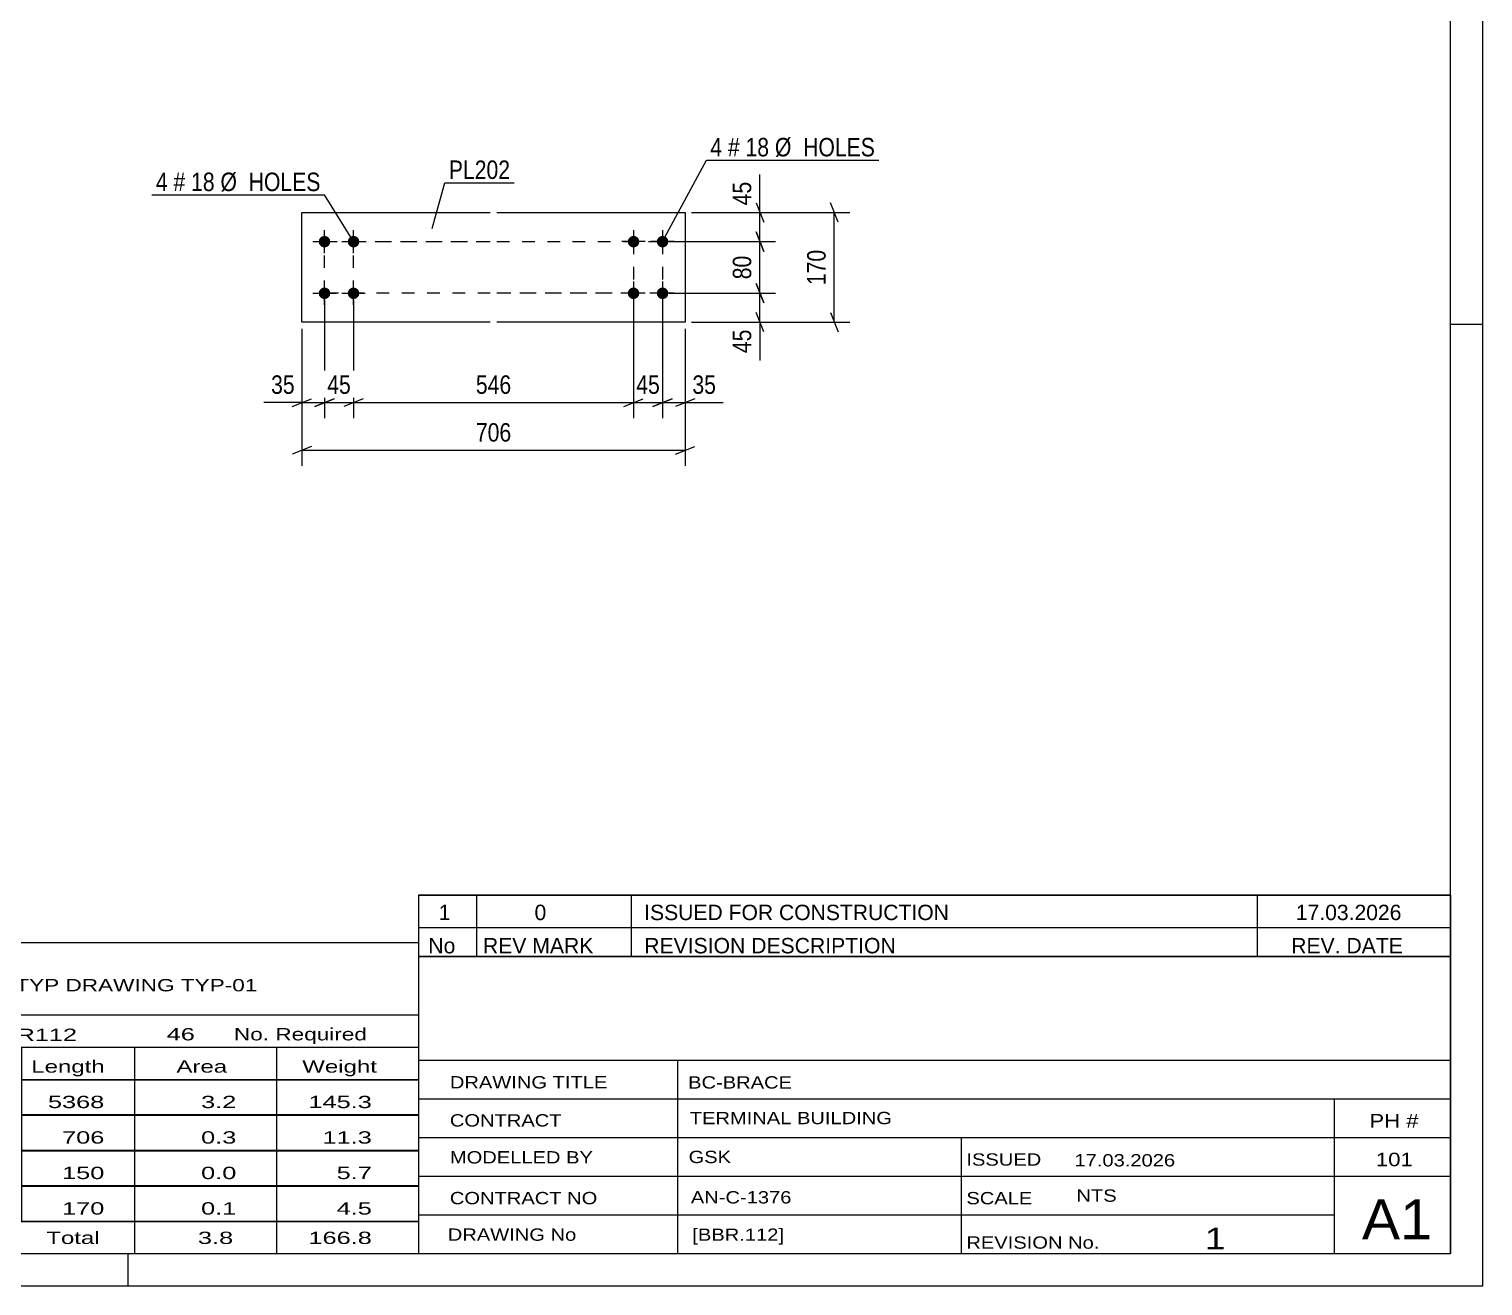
# Model space of a CAD drawing. Header units: millimetres. Extents: x 0 to 594, y 0 to 420.
# Drawn here: x 368.7 to 594, y 0 to 194.8 of the extents above; entities that cross this region are included whole.
import ezdxf

# ---------------------------------------------------------------- set-up
doc = ezdxf.new("R2010")
doc.units = ezdxf.units.MM
doc.linetypes.add('DXK_LINE_DOT2', pattern=[3.9198, 1.9599, -1.9599])
doc.styles.add('Arial Narrow', font='ARIALN.TTF', dxfattribs={"height": 0.2})

# ---------------------------------------------------------------- blocks, each defined once
blk = doc.blocks.new('Unknown-580609386-1130')
at = {"color": 5, "linetype": 'Continuous'}
for p, q in [((594, 0), (594, 420)), ((589, 5), (589, 415)), ((594, 149), (589, 149)), ((5, 5), (589, 5)), ((384, 0), (384, 5)), ((0, 0), (594, 0))]:
    blk.add_line(p, q, dxfattribs=at)
blk = doc.blocks.new('Bolt-580609386-2463 - 2457')
at = {"linetype": 'Continuous'}
for points in [[(414.45, 162.76, -1), (414.45, 160.96, -1)], [(418.95, 162.76, -1), (418.95, 160.96, -1)], [(414.45, 154.76, -1), (414.45, 152.96, -1)], [(418.95, 154.76, -1), (418.95, 152.96, -1)]]:
    blk.add_hatch(color=1, dxfattribs=at).paths.add_polyline_path(points)
at = {"color": 1, "linetype": 'Continuous'}
for p, q in [((414.45, 160.06), (414.45, 163.66)), ((418.95, 160.06), (418.95, 163.66)), ((412.65, 161.86), (416.25, 161.86)), ((417.15, 161.86), (420.75, 161.86)), ((414.45, 152.06), (414.45, 155.66)), ((418.95, 152.06), (418.95, 155.66)), ((412.65, 153.86), (416.25, 153.86)), ((417.15, 153.86), (420.75, 153.86))]:
    blk.add_line(p, q, dxfattribs=at)
blk = doc.blocks.new('Bolt-580609386-2468 - 2457')
at = {"linetype": 'Continuous'}
for points in [[(462.35, 160.96, -1), (462.35, 162.76, -1)], [(466.85, 160.96, -1), (466.85, 162.76, -1)], [(462.35, 152.96, -1), (462.35, 154.76, -1)], [(466.85, 152.96, -1), (466.85, 154.76, -1)]]:
    blk.add_hatch(color=1, dxfattribs=at).paths.add_polyline_path(points)
at = {"color": 1, "linetype": 'Continuous'}
for p, q in [((462.35, 163.66), (462.35, 160.06)), ((466.85, 163.66), (466.85, 160.06)), ((464.15, 161.86), (460.55, 161.86)), ((468.65, 161.86), (465.05, 161.86)), ((462.35, 155.66), (462.35, 152.06)), ((466.85, 155.66), (466.85, 152.06)), ((464.15, 153.86), (460.55, 153.86)), ((468.65, 153.86), (465.05, 153.86))]:
    blk.add_line(p, q, dxfattribs=at)
blk = doc.blocks.new('Part-580609386-2473 - 2457')
at = {"color": 2, "linetype": 'Continuous'}
for p, q in [((410.95, 166.36), (440.15, 166.36)), ((410.95, 149.36), (410.95, 166.36)), ((441.15, 166.36), (470.35, 166.36)), ((470.35, 166.36), (470.35, 149.36)), ((440.15, 149.36), (410.95, 149.36)), ((470.35, 149.36), (441.15, 149.36))]:
    blk.add_line(p, q, dxfattribs=at)
blk = doc.blocks.new('Rectangle-580609386-2559 - 2457')
at = {"color": 1, "linetype": 'DXK_LINE_DOT2'}
for p, q in [((414.45, 161.86), (440.15, 161.86)), ((414.45, 153.86), (414.45, 161.86)), ((441.15, 161.86), (466.85, 161.86)), ((466.85, 161.86), (466.85, 153.86)), ((440.15, 153.86), (414.45, 153.86)), ((466.85, 153.86), (441.15, 153.86))]:
    blk.add_line(p, q, dxfattribs=at)
blk = doc.blocks.new('Rectangle-580609386-2549 - 2457')
at = {"color": 1, "linetype": 'DXK_LINE_DOT2'}
for p, q in [((418.95, 161.86), (440.15, 161.86)), ((418.95, 153.86), (418.95, 161.86)), ((441.15, 161.86), (462.35, 161.86)), ((462.35, 161.86), (462.35, 153.86)), ((440.15, 153.86), (418.95, 153.86)), ((462.35, 153.86), (441.15, 153.86))]:
    blk.add_line(p, q, dxfattribs=at)
blk = doc.blocks.new('StraightDimension-580609386-2528 - 2457')
at = {"color": 7, "linetype": 'Continuous'}
for p, q in [((462.35, 152.86), (462.35, 134.52)), ((466.85, 152.86), (466.85, 134.52)), ((460.85, 136.32), (463.85, 137.52)), ((468.35, 137.52), (465.35, 136.32)), ((462.35, 136.92), (466.85, 136.92))]:
    blk.add_line(p, q, dxfattribs=at)
at = {"color": 0}
blk.add_wipeout([(467.03, 137.67), (467.03, 141.87), (462.17, 141.87), (462.17, 137.67)], dxfattribs=at)
at = {"color": 3, "style": 'Arial Narrow'}
blk.add_text('45', height=2.863, dxfattribs=at).set_placement((462.77, 138.27))
blk = doc.blocks.new('StraightDimension-580609386-2476 - 2457')
at = {"color": 7, "linetype": 'Continuous'}
for p, q in [((481.34, 167.86), (482.54, 164.86)), ((471.35, 166.36), (484.34, 166.36)), ((481.94, 161.86), (481.94, 166.36)), ((482.54, 160.36), (481.34, 163.36)), ((467.85, 161.86), (484.34, 161.86))]:
    blk.add_line(p, q, dxfattribs=at)
at = {"color": 0}
blk.add_wipeout([(481.19, 171.74), (476.99, 171.74), (476.99, 166.89), (481.19, 166.89)], dxfattribs=at)
at = {"color": 7, "linetype": 'Continuous'}
blk.add_line((481.94, 166.36), (481.94, 172.27), dxfattribs=at)
blk.add_line((481.94, 166.36), (481.94, 172.27), dxfattribs=at)
at = {"color": 3, "style": 'Arial Narrow'}
blk.add_text('45', height=2.863, rotation=90.0002, dxfattribs=at).set_placement((480.59, 167.49))
blk = doc.blocks.new('StraightDimension-580609386-2484 - 2457')
at = {"color": 7, "linetype": 'Continuous'}
for p, q in [((481.34, 163.36), (482.54, 160.36)), ((467.85, 161.86), (484.34, 161.86)), ((481.94, 153.86), (481.94, 161.86)), ((467.85, 153.86), (484.34, 153.86)), ((482.54, 152.36), (481.34, 155.36))]:
    blk.add_line(p, q, dxfattribs=at)
at = {"color": 0}
blk.add_wipeout([(481.19, 160.29), (476.99, 160.29), (476.99, 155.43), (481.19, 155.43)], dxfattribs=at)
at = {"color": 3, "style": 'Arial Narrow'}
blk.add_text('80', height=2.863, rotation=90.0002, dxfattribs=at).set_placement((480.59, 156.03))
blk = doc.blocks.new('StraightDimension-580609386-2492 - 2457')
at = {"color": 7, "linetype": 'Continuous'}
for p, q in [((467.85, 153.86), (484.34, 153.86)), ((481.34, 155.36), (482.54, 152.36)), ((481.94, 149.36), (481.94, 153.86)), ((471.35, 149.36), (484.34, 149.36)), ((482.54, 147.86), (481.34, 150.86))]:
    blk.add_line(p, q, dxfattribs=at)
at = {"color": 0}
blk.add_wipeout([(481.19, 148.84), (476.99, 148.84), (476.99, 143.98), (481.19, 143.98)], dxfattribs=at)
at = {"color": 7, "linetype": 'Continuous'}
blk.add_line((481.94, 149.36), (481.94, 143.46), dxfattribs=at)
blk.add_line((481.94, 149.36), (481.94, 143.46), dxfattribs=at)
at = {"color": 3, "style": 'Arial Narrow'}
blk.add_text('45', height=2.863, rotation=90.0002, dxfattribs=at).set_placement((480.59, 144.58))
blk = doc.blocks.new('StraightDimension-580609386-2499 - 2457')
at = {"color": 7, "linetype": 'Continuous'}
for p, q in [((494.07, 164.86), (492.87, 167.86)), ((471.35, 166.36), (495.87, 166.36)), ((493.47, 149.36), (493.47, 166.36)), ((471.35, 149.36), (495.87, 149.36)), ((492.87, 150.86), (494.07, 147.86))]:
    blk.add_line(p, q, dxfattribs=at)
at = {"color": 0}
blk.add_wipeout([(492.72, 161.2), (488.52, 161.2), (488.52, 154.52), (492.72, 154.52)], dxfattribs=at)
at = {"color": 3, "style": 'Arial Narrow'}
blk.add_text('170', height=2.863, rotation=90.0002, dxfattribs=at).set_placement((492.12, 155.12))
blk = doc.blocks.new('StraightDimension-580609386-2508 - 2457')
at = {"color": 7, "linetype": 'Continuous'}
for p, q in [((466.85, 152.86), (466.85, 134.52)), ((470.35, 148.36), (470.35, 134.52)), ((465.35, 136.32), (468.35, 137.52)), ((471.85, 137.52), (468.85, 136.32)), ((466.85, 136.92), (470.35, 136.92))]:
    blk.add_line(p, q, dxfattribs=at)
at = {"color": 0}
blk.add_wipeout([(475.73, 137.67), (475.73, 141.87), (470.87, 141.87), (470.87, 137.67)], dxfattribs=at)
at = {"color": 7, "linetype": 'Continuous'}
blk.add_line((470.35, 136.92), (476.25, 136.92), dxfattribs=at)
blk.add_line((470.35, 136.92), (476.25, 136.92), dxfattribs=at)
at = {"color": 3, "style": 'Arial Narrow'}
blk.add_text('35', height=2.863, dxfattribs=at).set_placement((471.47, 138.27))
blk = doc.blocks.new('StraightDimension-580609386-2514 - 2457')
at = {"color": 7, "linetype": 'Continuous'}
for p, q in [((414.45, 152.86), (414.45, 134.52)), ((410.95, 148.36), (410.95, 134.52)), ((409.45, 136.32), (412.45, 137.52)), ((415.95, 137.52), (412.95, 136.32)), ((410.95, 136.92), (414.45, 136.92))]:
    blk.add_line(p, q, dxfattribs=at)
at = {"color": 0}
blk.add_wipeout([(410.42, 137.67), (410.42, 141.87), (405.57, 141.87), (405.57, 137.67)], dxfattribs=at)
at = {"color": 7, "linetype": 'Continuous'}
blk.add_line((410.95, 136.92), (405.04, 136.92), dxfattribs=at)
blk.add_line((410.95, 136.92), (405.04, 136.92), dxfattribs=at)
at = {"color": 3, "style": 'Arial Narrow'}
blk.add_text('35', height=2.863, dxfattribs=at).set_placement((406.17, 138.27))
blk = doc.blocks.new('StraightDimension-580609386-2520 - 2457')
at = {"color": 7, "linetype": 'Continuous'}
for p, q in [((418.95, 152.86), (418.95, 134.52)), ((462.35, 152.86), (462.35, 134.52)), ((420.45, 137.52), (417.45, 136.32)), ((460.85, 136.32), (463.85, 137.52)), ((418.95, 136.92), (462.35, 136.92))]:
    blk.add_line(p, q, dxfattribs=at)
at = {"color": 0}
blk.add_wipeout([(443.99, 137.67), (443.99, 141.87), (437.31, 141.87), (437.31, 137.67)], dxfattribs=at)
at = {"color": 3, "style": 'Arial Narrow'}
blk.add_text('546', height=2.863, dxfattribs=at).set_placement((437.91, 138.27))
blk = doc.blocks.new('StraightDimension-580609386-2536 - 2457')
at = {"color": 7, "linetype": 'Continuous'}
for p, q in [((414.45, 152.86), (414.45, 134.52)), ((418.95, 152.86), (418.95, 134.52)), ((412.95, 136.32), (415.95, 137.52)), ((420.45, 137.52), (417.45, 136.32)), ((414.45, 136.92), (418.95, 136.92))]:
    blk.add_line(p, q, dxfattribs=at)
at = {"color": 0}
blk.add_wipeout([(419.13, 137.67), (419.13, 141.87), (414.27, 141.87), (414.27, 137.67)], dxfattribs=at)
at = {"color": 3, "style": 'Arial Narrow'}
blk.add_text('45', height=2.863, dxfattribs=at).set_placement((414.87, 138.27))
blk = doc.blocks.new('StraightDimension-580609386-2545 - 2457')
at = {"color": 7, "linetype": 'Continuous'}
for p, q in [((410.95, 148.36), (410.95, 127.12)), ((470.35, 148.36), (470.35, 127.12)), ((412.45, 130.12), (409.45, 128.92)), ((410.95, 129.52), (470.35, 129.52)), ((468.85, 128.92), (471.85, 130.12))]:
    blk.add_line(p, q, dxfattribs=at)
at = {"color": 0}
blk.add_wipeout([(443.99, 130.27), (443.99, 134.47), (437.31, 134.47), (437.31, 130.27)], dxfattribs=at)
at = {"color": 3, "style": 'Arial Narrow'}
blk.add_text('706', height=2.863, dxfattribs=at).set_placement((437.91, 130.87))
blk = doc.blocks.new('Unknown-580609386-4174')
at = {"color": 7, "linetype": 'Continuous'}
for p, q in [((429, 60.55), (589, 60.55)), ((589, 60.55), (429, 60.55)), ((429, 60.55), (429, 55.55)), ((438, 60.55), (438, 55.55)), ((462, 60.55), (462, 55.55)), ((559, 60.55), (559, 55.55)), ((589, 60.55), (589, 55.55)), ((429, 55.55), (589, 55.55)), ((429, 55.55), (429, 51.05)), ((429, 55.55), (589, 55.55)), ((438, 55.55), (438, 51.05)), ((462, 55.55), (462, 51.05)), ((559, 55.55), (559, 51.05)), ((589, 55.55), (589, 51.05)), ((589, 51.05), (429, 51.05))]:
    blk.add_line(p, q, dxfattribs=at)
at = {"color": 7, "linetype": 'Continuous', "style": 'Arial Narrow'}
for s, height, width, p in [('1', 2.39, 1.196471, (432.16, 56.7)), ('0', 2.39, 1.196471, (447, 56.7)), ('ISSUED FOR CONSTRUCTION', 2.3861, 1.196471, (464, 56.7)), ('17.03.2026', 2.386, 1.196471, (565, 56.7)), ('No', 2.386, 1.2, (430.54, 51.55)), ('REV MARK', 2.386, 1.2, (439, 51.55)), ('REVISION DESCRIPTION', 2.3861, 1.2, (464, 51.55)), ('REV. DATE', 2.386, 1.2, (564.28, 51.55))]:
    blk.add_text(s, height=height, dxfattribs=dict(at, width=width)).set_placement(p)
blk = doc.blocks.new('Unknown-580609386-4173')
at = {"color": 7, "linetype": 'Continuous'}
for p, q in [((429, 51.05), (429, 5)), ((429, 51.05), (589, 51.05)), ((589, 51), (589, 5)), ((429, 35), (589, 35)), ((469.14, 35), (469.14, 5)), ((429, 29), (589, 29)), ((571, 5.05), (571, 29.05)), ((429, 23), (589, 23)), ((513.14, 23), (513.14, 5)), ((429, 17), (589, 17)), ((429, 11), (571, 11)), ((429, 5), (589, 5))]:
    blk.add_line(p, q, dxfattribs=at)
at = {"color": 7, "style": 'Arial Narrow'}
for s, height, width, p in [('DRAWING TITLE', 1.9089, 1.425378, (433.88, 30.61)), ('BC-BRACE', 1.909, 1.425378, (470.81, 30.59)), ('CONTRACT', 1.909, 1.425378, (433.88, 24.71)), ('TERMINAL BUILDING', 1.9089, 1.425378, (471.06, 25.07)), ('MODELLED BY', 1.9089, 1.425378, (433.88, 18.98)), ('GSK', 1.909, 1.425378, (470.88, 19.04)), ('ISSUED', 1.909, 1.425378, (513.94, 18.64)), ('17.03.2026', 1.909, 1.425378, (530.69, 18.52)), ('CONTRACT NO', 1.9089, 1.425378, (433.88, 12.66)), ('AN-C-1376', 1.909, 1.425378, (471.23, 12.78)), ('SCALE', 1.909, 1.425378, (513.94, 12.65)), ('A1', 6.204, 1.25, (575.24, 7.2)), ('1', 3.34, 1.5, (550.91, 5.68)), ('DRAWING No', 1.909, 1.425378, (433.56, 7)), ('[BBR.112]', 1.909, 1.425378, (471.46, 6.99)), ('REVISION No.', 1.9089, 1.425378, (513.94, 5.77))]:
    blk.add_text(s, height=height, dxfattribs=dict(at, width=width)).set_placement(p)
at = {"color": 7, "linetype": 'Continuous', "style": 'Arial Narrow'}
for s, height, width, p in [('PH #', 2.1, 1.42538, (576.4, 24.55)), ('101', 2.1, 1.42538, (577.41, 18.55)), ('NTS', 1.909, 1.425378, (531, 13.05))]:
    blk.add_text(s, height=height, dxfattribs=dict(at, width=width)).set_placement(p)
blk = doc.blocks.new('Unknown-580609386-4175')
at = {"color": 7, "linetype": 'Continuous'}
for p, q in [((269, 53.25), (429, 53.25)), ((269, 42), (269, 53.25)), ((429, 53.25), (429, 42)), ((269, 42), (429, 42)), ((269, 42), (269, 37)), ((429, 42), (429, 37)), ((269, 37), (429, 37)), ((269, 37), (269, 32)), ((293, 37), (293, 32)), ((328.5, 37), (328.5, 32)), ((354.5, 37), (354.5, 32)), ((367.5, 37), (367.5, 32)), ((385, 37), (385, 32)), ((407, 37), (407, 32)), ((429, 37), (429, 32)), ((269, 32), (429, 32)), ((269, 31.95), (269, 26.55)), ((269, 31.95), (429, 31.95)), ((293, 32), (293, 26.5)), ((328.5, 32), (328.5, 26.5)), ((354.5, 32), (354.5, 26.5)), ((367.5, 32), (367.5, 26.5)), ((385, 32), (385, 26.5)), ((407, 32), (407, 26.5)), ((429, 31.95), (429, 26.55)), ((269, 26.55), (429, 26.55)), ((269, 26.45), (269, 21.05)), ((269, 26.45), (429, 26.45)), ((293, 26.5), (293, 21)), ((328.5, 26.5), (328.5, 21)), ((354.5, 26.5), (354.5, 21)), ((367.5, 26.5), (367.5, 21)), ((385, 26.5), (385, 21)), ((407, 26.5), (407, 21)), ((429, 26.45), (429, 21.05)), ((269, 21.05), (429, 21.05)), ((269, 20.95), (269, 15.55)), ((269, 20.95), (429, 20.95)), ((293, 21), (293, 15.5)), ((328.5, 21), (328.5, 15.5)), ((354.5, 21), (354.5, 15.5)), ((367.5, 21), (367.5, 15.5)), ((385, 21), (385, 15.5)), ((407, 21), (407, 15.5)), ((429, 20.95), (429, 15.55)), ((269, 15.55), (429, 15.55)), ((269, 15.45), (269, 10.05)), ((269, 15.45), (429, 15.45)), ((293, 15.5), (293, 10)), ((328.5, 15.5), (328.5, 10)), ((354.5, 15.5), (354.5, 10)), ((367.5, 15.5), (367.5, 10)), ((385, 15.5), (385, 10)), ((407, 15.5), (407, 10)), ((429, 15.45), (429, 10.05)), ((269, 10.05), (429, 10.05)), ((269, 10), (429, 10)), ((269, 10), (269, 5)), ((385, 10), (385, 5)), ((407, 10), (407, 5)), ((429, 10), (429, 5)), ((269, 5), (429, 5))]:
    blk.add_line(p, q, dxfattribs=at)
at = {"color": 7, "style": 'Arial Narrow'}
for s, height, width, p in [('GENERAL NOTES & WELD DETAILS :', 2.8633, 1.4, (270.15, 45.56)), ('REFER TYP DRAWING TYP-01', 1.9089, 1.6, (353.7, 45.66)), ("MATERIAL LIST FOR ASSEMBLY MK'D", 1.9089, 1.6, (270.15, 38.06)), ('BBR112', 1.909, 1.794707, (361.48, 37.97)), ('46', 1.909, 1.794707, (389.99, 38.06)), ('No. Required', 1.9089, 1.6, (400.41, 38.06)), ('Mark', 1.909, 1.7, (270.34, 33)), ('Profile', 1.909, 1.7, (303.41, 33)), ('Material', 1.909, 1.7, (333.54, 33.06)), ('No.', 1.909, 1.7, (358.5, 33.06)), ('Length', 1.909, 1.7, (369, 33.06)), ('Area', 1.909, 1.7, (391.5, 33.06)), ('Weight', 1.909, 1.7, (411, 33.06))]:
    blk.add_text(s, height=height, dxfattribs=dict(at, width=width)).set_placement(p)
at = {"color": 7, "linetype": 'Continuous', "style": 'Arial Narrow'}
for s, height, width, p in [('BBR112', 1.909, 1.794707, (270.5, 27.56)), ('SHS150*6', 1.909, 1.794707, (295, 27.56)), ('E350', 1.909, 1.794707, (334.74, 27.56)), ('1', 1.91, 1.794707, (358.86, 27.56)), ('5368', 1.909, 1.794707, (371.58, 27.56)), ('3.2', 1.909, 1.794707, (395.32, 27.56)), ('145.3', 1.909, 1.794707, (411.96, 27.56)), ('PL202', 1.909, 1.794707, (270.5, 22.06)), ('PL12*170', 1.909, 1.794707, (295, 22.06)), ('E350', 1.909, 1.794707, (334.74, 22.06)), ('1', 1.91, 1.794707, (358.86, 22.06)), ('706', 1.909, 1.794707, (373.77, 22.06)), ('0.3', 1.909, 1.794707, (395.32, 22.06)), ('11.3', 1.909, 1.794707, (414.14, 22.06)), ('PL40', 1.909, 1.794707, (270.5, 16.56)), ('PL10*120', 1.909, 1.794707, (295, 16.56)), ('E350', 1.909, 1.794707, (334.74, 16.56)), ('4', 1.91, 1.794707, (358.86, 16.56)), ('150', 1.909, 1.794707, (373.77, 16.56)), ('0.0', 1.909, 1.794707, (395.32, 16.56)), ('5.7', 1.909, 1.794707, (416.33, 16.56)), ('PL98', 1.909, 1.794707, (270.5, 11.06)), ('PL10*170', 1.909, 1.794707, (295, 11.06)), ('E350', 1.909, 1.794707, (334.74, 11.06)), ('2', 1.91, 1.794707, (358.86, 11.06)), ('170', 1.909, 1.794707, (373.77, 11.06)), ('0.1', 1.909, 1.794707, (395.32, 11.06)), ('4.5', 1.909, 1.794707, (416.33, 11.06)), ('Total', 1.909, 1.7, (371.33, 6.5)), ('3.8', 1.909, 1.794707, (394.83, 6.5)), ('166.8', 1.909, 1.794707, (411.96, 6.5))]:
    blk.add_text(s, height=height, dxfattribs=dict(at, width=width)).set_placement(p)
blk = doc.blocks.new('Mark-580609386-2459 - 2457')
at = {"color": 0}
blk.add_wipeout([(390.14, 169.7), (390.14, 172.7), (388.31, 172.7), (388.31, 169.7)], dxfattribs=at)
blk.add_wipeout([(390.14, 169.7), (390.14, 172.7), (388.31, 172.7), (388.31, 169.7)], dxfattribs=at)
blk.add_wipeout([(392.87, 169.7), (392.87, 172.7), (391.04, 172.7), (391.04, 169.7)], dxfattribs=at)
blk.add_wipeout([(392.87, 169.7), (392.87, 172.7), (391.04, 172.7), (391.04, 169.7)], dxfattribs=at)
at = {"color": 3, "style": 'Arial Narrow'}
blk.add_text('4', height=2.86, dxfattribs=at).set_placement((388.31, 169.7))
at = {"color": 0}
blk.add_wipeout([(397.42, 169.7), (397.42, 172.7), (393.77, 172.7), (393.77, 169.7)], dxfattribs=at)
blk.add_wipeout([(397.42, 169.7), (397.42, 172.7), (393.77, 172.7), (393.77, 169.7)], dxfattribs=at)
at = {"color": 3, "style": 'Arial Narrow'}
blk.add_text('#', height=2.86, dxfattribs=at).set_placement((391.04, 169.7))
at = {"color": 0}
blk.add_wipeout([(413.85, 169.7), (413.85, 172.7), (398.32, 172.7), (398.32, 169.7)], dxfattribs=at)
blk.add_wipeout([(413.85, 169.7), (413.85, 172.7), (398.32, 172.7), (398.32, 169.7)], dxfattribs=at)
at = {"color": 7, "linetype": 'Continuous'}
for p in [(387.71, 169.1), (418.95, 161.86)]:
    blk.add_line(p, (414.45, 169.1), dxfattribs=at)
at = {"color": 3, "style": 'Arial Narrow'}
for s, p in [('18', (393.77, 169.7)), ('Ø  HOLES', (398.32, 169.7))]:
    blk.add_text(s, height=2.863, dxfattribs=at).set_placement(p)
blk = doc.blocks.new('Mark-580609386-2464 - 2457')
at = {"color": 0}
blk.add_wipeout([(476.08, 175.08), (476.08, 178.08), (474.25, 178.08), (474.25, 175.08)], dxfattribs=at)
blk.add_wipeout([(476.08, 175.08), (476.08, 178.08), (474.25, 178.08), (474.25, 175.08)], dxfattribs=at)
at = {"color": 7, "linetype": 'Continuous'}
blk.add_line((466.85, 161.86), (473.65, 174.48), dxfattribs=at)
at = {"color": 0}
blk.add_wipeout([(478.8, 175.08), (478.8, 178.08), (476.98, 178.08), (476.98, 175.08)], dxfattribs=at)
blk.add_wipeout([(478.8, 175.08), (478.8, 178.08), (476.98, 178.08), (476.98, 175.08)], dxfattribs=at)
at = {"color": 3, "style": 'Arial Narrow'}
blk.add_text('4', height=2.86, dxfattribs=at).set_placement((474.25, 175.08))
at = {"color": 0}
blk.add_wipeout([(483.36, 175.08), (483.36, 178.08), (479.7, 178.08), (479.7, 175.08)], dxfattribs=at)
blk.add_wipeout([(483.36, 175.08), (483.36, 178.08), (479.7, 178.08), (479.7, 175.08)], dxfattribs=at)
at = {"color": 3, "style": 'Arial Narrow'}
blk.add_text('#', height=2.86, dxfattribs=at).set_placement((476.98, 175.08))
at = {"color": 0}
blk.add_wipeout([(499.79, 175.08), (499.79, 178.08), (484.26, 178.08), (484.26, 175.08)], dxfattribs=at)
blk.add_wipeout([(499.79, 175.08), (499.79, 178.08), (484.26, 178.08), (484.26, 175.08)], dxfattribs=at)
at = {"color": 7, "linetype": 'Continuous'}
blk.add_line((473.65, 174.48), (500.39, 174.48), dxfattribs=at)
at = {"color": 3, "style": 'Arial Narrow'}
for s, p in [('Ø  HOLES', (484.26, 175.08)), ('18', (479.7, 175.08))]:
    blk.add_text(s, height=2.863, dxfattribs=at).set_placement(p)
blk = doc.blocks.new('Mark-580609386-2469 - 2457')
at = {"color": 0}
blk.add_wipeout([(443.23, 171.58), (443.23, 174.58), (433.72, 174.58), (433.72, 171.58)], dxfattribs=at)
blk.add_wipeout([(443.23, 171.58), (443.23, 174.58), (433.72, 174.58), (433.72, 171.58)], dxfattribs=at)
at = {"color": 30, "linetype": 'Continuous'}
for p, q in [((431.14, 163.91), (433.12, 170.98)), ((433.12, 170.98), (443.83, 170.98))]:
    blk.add_line(p, q, dxfattribs=at)
at = {"color": 3, "style": 'Arial Narrow'}
blk.add_text('PL202', height=2.863, dxfattribs=at).set_placement((433.72, 171.58))

msp = doc.modelspace()

# ---------------------------------------------------------------- block references
for name in ['Unknown-580609386-1130', 'Part-580609386-2473 - 2457', 'Bolt-580609386-2463 - 2457', 'Bolt-580609386-2468 - 2457', 'Rectangle-580609386-2559 - 2457', 'Rectangle-580609386-2549 - 2457', 'Unknown-580609386-4174', 'Unknown-580609386-4175', 'Unknown-580609386-4173']:
    msp.add_blockref(name, (0, 0))

# ---------------------------------------------------------------- next in the draw order: block references
for name in ['Mark-580609386-2469 - 2457', 'Mark-580609386-2459 - 2457', 'StraightDimension-580609386-2476 - 2457', 'StraightDimension-580609386-2514 - 2457', 'StraightDimension-580609386-2528 - 2457']:
    msp.add_blockref(name, (0, 0))

# ---------------------------------------------------------------- next in the draw order: block references
for name in ['StraightDimension-580609386-2484 - 2457', 'StraightDimension-580609386-2520 - 2457']:
    msp.add_blockref(name, (0, 0))

# ---------------------------------------------------------------- next in the draw order: block references
for name in ['StraightDimension-580609386-2492 - 2457', 'StraightDimension-580609386-2536 - 2457']:
    msp.add_blockref(name, (0, 0))

# ---------------------------------------------------------------- next in the draw order: block references
msp.add_blockref('StraightDimension-580609386-2499 - 2457', (0, 0))

# ---------------------------------------------------------------- next in the draw order: block references
for name in ['Mark-580609386-2464 - 2457', 'StraightDimension-580609386-2508 - 2457']:
    msp.add_blockref(name, (0, 0))

# ---------------------------------------------------------------- next in the draw order: block references
msp.add_blockref('StraightDimension-580609386-2545 - 2457', (0, 0))

doc.saveas('drawing.dxf')
